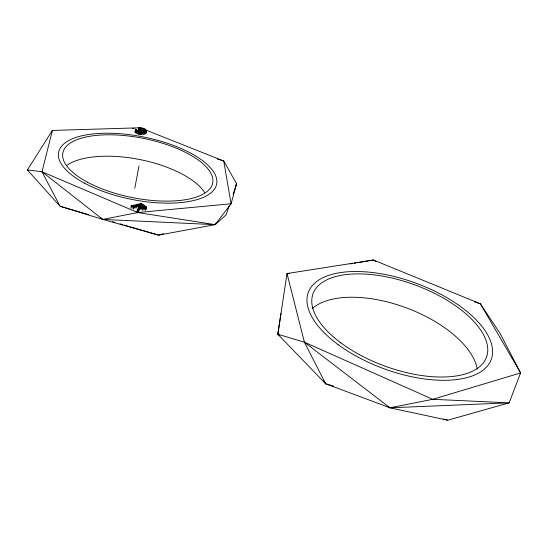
<?xml version="1.0" encoding="UTF-8"?>
<svg xmlns="http://www.w3.org/2000/svg" width="548" height="548" viewBox="0 0 548 548"><rect width="100%" height="100%" fill="white"/><g stroke="black" fill="none" stroke-linecap="round" stroke-linejoin="round"><path stroke-width="0.82" d="M146.111 209.261L146.467 207.281L146.021 206.514L141.384 203.397L131.239 205.795L134.027 207.466L138.493 206.295L139.062 206.651L138.774 208.117M146.446 130.725C145.624 127.992 140.569 127.485 138.671 128.068C143.624 128.396 149.111 129.951 139.062 131.527C137.767 131.41 134.65 127.273 136.062 130.52C138.891 132.465 143.96 133.527 146.446 130.725L145.987 133.116M280.953 313.456L277.836 334.253L325.649 383.764L389.943 407.801L447.723 420.22L509.113 402.855L520.6 372.955L500.009 333.321L480.397 303.825L373.414 259.992L287.008 273.555L277.836 334.253L279.268 335.191M134.986 131.897L135.493 129.212M135.055 132.219L135.705 129.136M135.267 132.568L135.712 130.164M135.616 132.924L136.062 130.52M136.062 133.267L136.507 130.856M136.918 133.753L137.363 131.342M138.123 130.342L138.637 127.855M138.226 130.458L138.671 128.068M138.397 130.547L138.843 128.157M137.856 134.144L138.308 131.732M138.582 130.184L138.877 128.588M138.733 130.636L139.178 128.239M139.117 130.65L139.569 128.259M138.534 134.356L138.987 131.945M139.685 130.636L140.137 128.246M139.24 134.527L139.692 132.116M140.267 130.664L140.72 128.28M139.966 134.657L140.418 132.246M141.158 130.773L141.61 128.383M140.713 134.739L141.165 132.328M141.528 134.774L141.98 132.369M142.254 131.006L142.706 128.622M142.281 134.76L142.74 132.349M143.432 130.54L143.734 128.951M143.117 132.657L143.418 131.054L145.336 130.219M143.384 134.644L143.843 132.239M144.377 134.404L144.836 132.006M130.821 208.206L131.239 205.795M134.767 188.252L139.021 166.003M145.261 134.013L145.72 131.616M146.028 131.684L146.337 130.088M145.761 133.582L146.453 130.41M132.02 208.172L132.301 206.706M133.143 208.857L133.424 207.384M133.739 208.939L134.027 207.466M135.979 208.35L136.267 206.884M136.678 206.548L136.966 205.082M136.959 212.014L137.39 209.809L139.062 206.651M137.295 211.507L137.39 209.809M137.514 211.617L137.582 210.035M138.206 207.761L138.493 206.295M138.493 207.939L138.774 206.473M137.98 211.699L138.658 210.124C139.315 204.76 143.651 210.185 146.405 207.802M138.37 211.59L138.658 210.124M139.014 210.898L139.445 208.699M139.767 209.514L140.199 207.315M139.939 209.589L140.37 207.397M140.774 205.473L141.062 204.02L141.953 204.575L133.705 206.726L132.815 206.164L141.062 204.02M140.884 207.055L141.172 205.596M141.309 209.37L141.596 207.904M142.583 206.603L142.87 205.151L145.145 207.185L144.61 207.747L143.007 207.699L139.459 206.041L142.87 205.151M142.364 210.453L142.795 208.254M142.918 207.637L143.357 205.452M143.569 208.055L144.008 205.87M143.713 209.905L144.008 208.439M144.556 208.041L144.843 206.582M144.754 209.884L145.049 208.418M145.501 210.377L145.932 208.185M146.021 208.363L146.316 206.904M146.179 208.74L146.467 207.281M229.105 206.062L226.153 214.809L215.172 224.659L158.632 235.14L102.805 219.419L60.047 206.26L41.991 171.736L52.382 130.445L140.11 127.78L141.685 128.403M145.343 130.301L143.918 131.595L141.487 131.904L143.418 131.054M278.562 331.793L277.836 334.253L304.407 342.199L432.694 399.307L509.113 402.855L389.943 407.801L387.799 406.397M233.126 194.136L236.613 183.799L223.735 161.002L145.631 129.972M215.967 223.146L215.172 224.659L102.805 219.419L100.668 218.015M235.818 185.313L236.613 183.799L231.071 203.781L215.172 224.659L137.706 212.542L41.991 171.736L27.4 169.942L52.382 130.445M163.53 233.667L158.632 235.14L129.876 226.714M350.864 263.91L352.528 263.622M354.2 263.335L355.871 263.04M357.543 262.752L373.414 259.992L376.277 261.78M132.458 128.52L134.157 128.355M138.411 127.944L140.11 127.78M289.392 273.541L287.008 273.555L304.407 342.199L325.649 383.764L333.842 386.21M137.801 210.144L138.267 210.226M88.797 214.686L60.047 206.26L27.4 169.942M112.628 221.666L115.087 222.385M120.019 223.831L122.485 224.55M124.129 225.029L128.232 226.235M443.627 419.001L447.723 420.22M217.255 159.023L223.735 161.002L231.071 203.781L137.706 212.542L102.805 219.419L41.991 171.736M474.767 301.9L480.397 303.825L520.6 372.955L432.694 399.307L389.943 407.801L304.407 342.199M323.82 380.894L325.649 383.764M312.072 308.777A91.05 44.861 20.5 0 1 405.397 307.503A91.05 44.861 20.5 0 1 477.24 369.153M66.356 165.736A75.508 31.366 11.2 0 1 138.98 159.379A75.508 31.366 11.2 0 1 204.644 192.526M340.856 342.863A92.365 43.285 20.1 0 0 485.836 358.803A92.365 43.285 20.1 0 0 372.592 274.712A92.365 43.285 20.1 0 0 340.856 342.863M337.979 344.521A97.421 45.669 20.1 0 0 490.652 360.892A97.421 45.669 20.1 0 0 370.715 272.322A97.421 45.669 20.1 0 0 337.979 344.521M84.536 183.183A80.59 31.763 11.4 0 0 215.145 188.026A80.59 31.763 11.4 0 0 113.251 133.322A80.59 31.763 11.4 0 0 84.536 183.183M87.207 182.059A76.419 30.113 11.4 0 0 211.213 186.889A76.419 30.113 11.4 0 0 114.929 134.924A76.419 30.113 11.4 0 0 87.207 182.059"/></g></svg>
